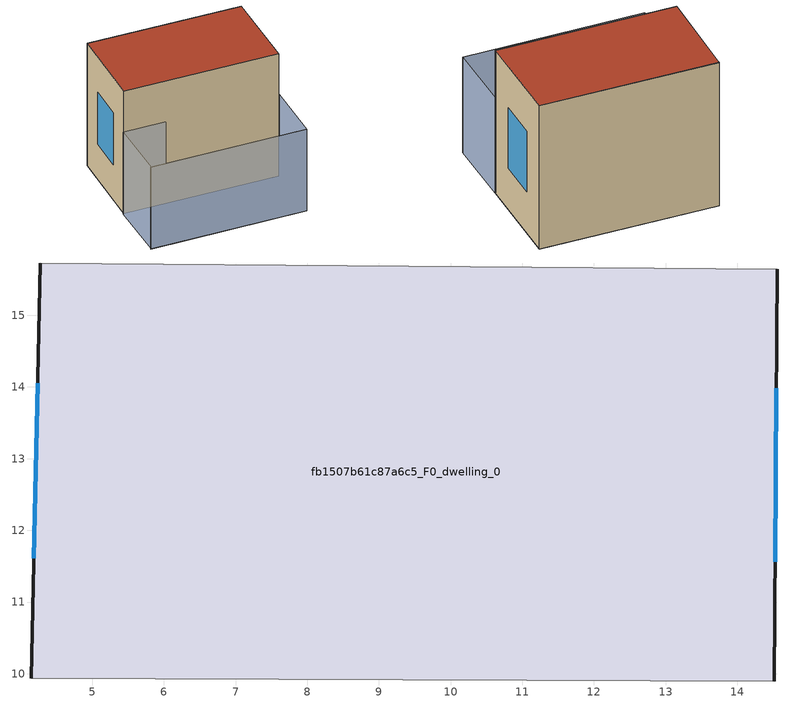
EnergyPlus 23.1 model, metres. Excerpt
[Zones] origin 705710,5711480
fb1507b61c87a6c5_F0_dwelling_0
 floor ground (EU_floor_Construction): 14.51,9.9 14.56,15.65 4.27,15.73 4.15,9.93 z0
 wall outside (EU_wall_Construction): 14.56,15.65 14.51,9.9 / 4.15,9.93 4.27,15.73 z0:9
 wall adiabatic (EU_wall_Construction): 4.27,15.73 14.56,15.65 / 14.51,9.9 4.15,9.93 z0:9
 window (EU_Window_Construction): 14.55,13.98 14.53,11.56 / 4.18,11.61 4.24,14.05 z2.6:6.4
 roof outside (EU_roof_Construction): 14.56,15.65 14.51,9.9 4.15,9.93 4.27,15.73 z9
shading: 4.09,5.71 14.52,5.68 / 14.52,5.68 4.1,5.71 / 4.1,5.71 4.12,9.93 / 4.12,9.93 14.53,9.9 / 14.53,9.9 14.52,5.68 z0:6; 14.56,15.65 4.27,15.73 z0:9
[Building]
EU S2 Campaign: North Axis=0; Terrain=City; Solar Distribution=FullExterior
[Site:Location]
London: Latitude=51.5; Longitude=-0.5; Time Zone=0; Elevation=25
[SizingPeriod:WeatherFileDays]
AnnualSizingPeriod: Begin Month=1; Begin Day of Month=1; End Month=12; End Day of Month=31; Day of Week for Start Day=Monday; Use Weather File Daylight Saving Period=No; Use Weather File Rain and Snow Indicators=No
[MATERIAL]
EU_InternalMass_Material: Roughness=MediumRough; Thickness=0.1; Conductivity=1; Density=1800; Specific Heat=900; Thermal Absorptance=0.9; Solar Absorptance=0.7; Visible Absorptance=0.7
[MATERIAL:NOMASS] Roughness=MediumRough; Thermal Absorptance=0.9; Solar Absorptance=0.7; Visible Absorptance=0.7
Name | Thermal Resistance
EU_wall_NoMass | 0.724719
EU_roof_NoMass | 2.98947
EU_floor_NoMass | 2.39157
[WINDOWMATERIAL:SIMPLEGLAZINGSYSTEM]
EU_Window_SimpleGlazing: UFactor=2.63425; Solar Heat Gain Coefficient=0.76; Visible Transmittance=0.76
[CONSTRUCTION]
EU_wall_Construction: EU_wall_NoMass
EU_roof_Construction: EU_roof_NoMass
EU_floor_Construction: EU_floor_NoMass
EU_InternalMass_Construction: EU_InternalMass_Material
EU_Window_Construction: EU_Window_SimpleGlazing
[ZONE]
fb1507b61c87a6c5_F0_dwelling_0: Type=1; Multiplier=1; Ceiling Height=autocalculate; Volume=536.489; Floor Area=autocalculate; Part of Total Floor Area=Yes
[INTERNALMASS]
fb1507b61c87a6c5_F0_dwelling_0_EU_InternalMass: Construction=EU_InternalMass_Construction; Zone or ZoneList=fb1507b61c87a6c5_F0_dwelling_0; Surface Area=59.6097
[OTHEREQUIPMENT]
EU_Step8_InternalGain_fb1507b61c87a6c5_F0_dwelling_0_f000: Fuel Type=Electricity; Zone or ZoneList or Space or SpaceList=fb1507b61c87a6c5_F0_dwelling_0; Schedule=EU_Step8_GainSchedule_fb1507b61c87a6c5_F0_dwelling_0_f000; Design Level Calculation Method=Watts/Area; Power per Zone Floor Area=1; Fraction Latent=0; Fraction Radiant=0; Fraction Lost=0; Carbon Dioxide Generation Rate=0; EndUse Subcategory=EU_Step8_InternalGains
[ZONEVENTILATION:DESIGNFLOWRATE]
EU_ConstantAir_fb1507b61c87a6c5_F0_dwelling_0: Zone or ZoneList or Space or SpaceList=fb1507b61c87a6c5_F0_dwelling_0; Schedule=EU_AlwaysOn; Design Flow Rate Calculation Method=AirChanges/Hour; Air Changes per Hour=0.418135; Ventilation Type=Natural; Fan Pressure Rise=0; Fan Total Efficiency=1; Constant Term Coefficient=1; Temperature Term Coefficient=0; Velocity Term Coefficient=0; Velocity Squared Term Coefficient=0; Minimum Indoor Temperature=-100; Maximum Indoor Temperature=100; Delta Temperature=-100; Minimum Outdoor Temperature=-100; Maximum Outdoor Temperature=100; Maximum Wind Speed=40
[HVACTEMPLATE:THERMOSTAT]
EU_HeatOnly_fb1507b61c87a6c5_F0_dwelling_0: Constant Heating Setpoint=20; Constant Cooling Setpoint=50
[HVACTEMPLATE:ZONE:IDEALLOADSAIRSYSTEM]
fb1507b61c87a6c5_F0_dwelling_0: Template Thermostat=EU_HeatOnly_fb1507b61c87a6c5_F0_dwelling_0; System Availability Schedule=EU_AlwaysOn; Maximum Heating Supply Air Temperature=50; Minimum Cooling Supply Air Temperature=13; Maximum Heating Supply Air Humidity Ratio=0.0156; Minimum Cooling Supply Air Humidity Ratio=0.0077; Heating Limit=NoLimit; Cooling Limit=NoLimit; Heating Availability Schedule=EU_AlwaysOn; Cooling Availability Schedule=EU_CoolingOff; Dehumidification Control Type=ConstantSensibleHeatRatio; Cooling Sensible Heat Ratio=0.7; Dehumidification Setpoint=60; Humidification Control Type=None; Humidification Setpoint=30; Outdoor Air Method=None; Outdoor Air Flow Rate per Person=0.00944; Outdoor Air Flow Rate per Zone Floor Area=0; Outdoor Air Flow Rate per Zone=0; Demand Controlled Ventilation Type=None; Outdoor Air Economizer Type=NoEconomizer; Heat Recovery Type=None; Sensible Heat Recovery Effectiveness=0.7; Latent Heat Recovery Effectiveness=0.65
[SIZING:ZONE]
fb1507b61c87a6c5_F0_dwelling_0: Zone Cooling Design Supply Air Temperature Input Method=SupplyAirTemperature; Zone Cooling Design Supply Air Temperature=13; Zone Heating Design Supply Air Temperature Input Method=SupplyAirTemperature; Zone Heating Design Supply Air Temperature=50; Zone Cooling Design Supply Air Humidity Ratio=0.008; Zone Heating Design Supply Air Humidity Ratio=0.008; Cooling Design Air Flow Method=DesignDay; Cooling Design Air Flow Rate=0; Cooling Minimum Air Flow per Zone Floor Area=0.000762; Cooling Minimum Air Flow=0; Cooling Minimum Air Flow Fraction=0.2; Heating Design Air Flow Method=DesignDay; Heating Design Air Flow Rate=0; Heating Maximum Air Flow per Zone Floor Area=0.002032; Heating Maximum Air Flow=0.141576; Heating Maximum Air Flow Fraction=0.3; Account for Dedicated Outdoor Air System=No; Dedicated Outdoor Air System Control Strategy=NeutralSupplyAir; Dedicated Outdoor Air Low Setpoint Temperature for Design=autosize; Dedicated Outdoor Air High Setpoint Temperature for Design=autosize; Zone Load Sizing Method=Sensible Load Only No Latent Load; Zone Latent Cooling Design Supply Air Humidity Ratio Input Method=HumidityRatioDifference; Zone Cooling Design Supply Air Humidity Ratio Difference=0.005; Zone Latent Heating Design Supply Air Humidity Ratio Input Method=HumidityRatioDifference; Zone Humidification Design Supply Air Humidity Ratio Difference=0.005
[SCHEDULE:CONSTANT]
Name | Hourly Value
EU_AlwaysOn | 1
EU_CoolingOff | 0
[SCHEDULE:FILE]
EU_Step8_GainSchedule_fb1507b61c87a6c5_F0_dwelling_0_f000: File=../../schedules/fb1507b61c87a6c5/fb1507b61c87a6c5_F0_dwelling_0_f000_gain.csv; Column Number=1; Rows to Skip at Top=0; Number of Hours of Data=8760; Column Separator=Comma; Interpolate to Timestep=No; Minutes per Item=60; Adjust Schedule for Daylight Savings=Yes
